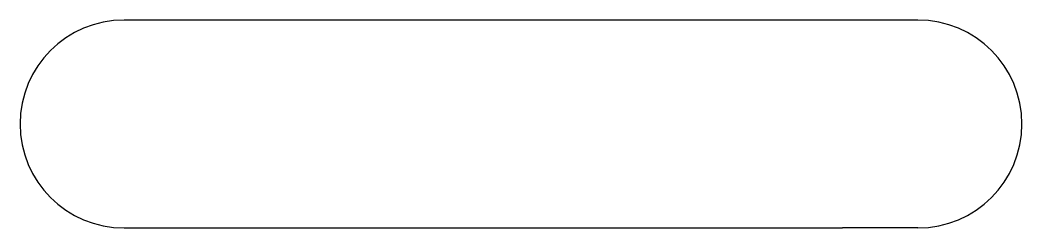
# Model space of a CAD drawing. Header units: millimetres. Extents: x -26.5 to 26.5, y -11 to 0.
import ezdxf

# ---------------------------------------------------------------- set-up
doc = ezdxf.new("R2010")
doc.units = ezdxf.units.MM
doc.header["$MEASUREMENT"] = 0

msp = doc.modelspace()

# ---------------------------------------------------------------- linework, layer by layer
for p, q in [((17, 0), (-21, 0)), ((-21, -11), (17, -11))]:
    msp.add_line(p, q)
at = {"linetype": 'Continuous'}
for p, q in [((21, 0), (17, 0)), ((21, -11), (17, -11))]:
    msp.add_line(p, q, dxfattribs=at)
for centre, start, end in [((-21, -5.5), 90, 270), ((21, -5.5), 270, 90)]:
    msp.add_arc(centre, 5.5, start, end)

doc.saveas('drawing.dxf')
